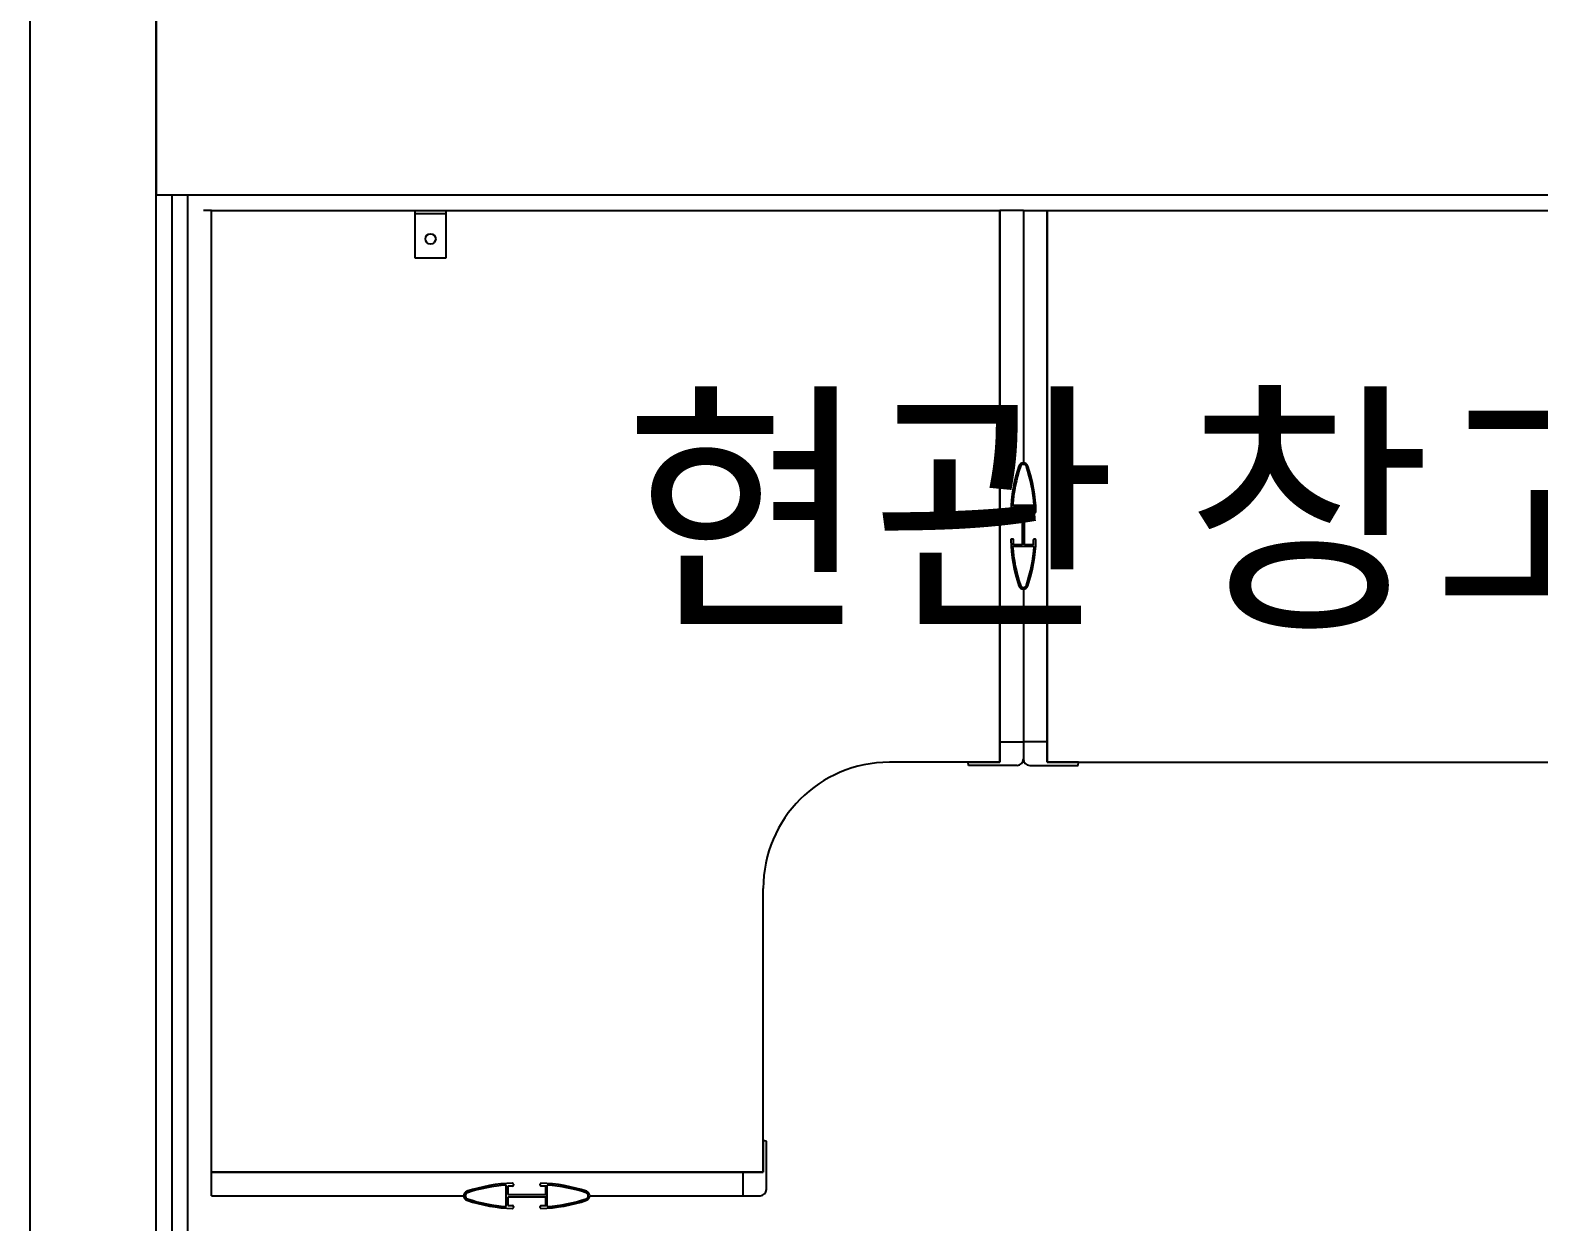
# Model space of a CAD drawing. Header units: millimetres. Extents: x -33000 to 294000, y 0 to 42408.
# Drawn here: x 136118 to 137075, y 17503 to 18259 of the extents above; entities that cross this region are included whole.
import ezdxf
from ezdxf.enums import TextEntityAlignment as Align

# ---------------------------------------------------------------- set-up
doc = ezdxf.new("R2010")
doc.units = ezdxf.units.MM
doc.header["$LTSCALE"] = 50
doc.layers.add('arch', color=8, linetype='Continuous')
doc.layers.add('실명', color=9, linetype='Continuous')
doc.styles.add('FORTELINE', font='malgun.ttf')

msp = doc.modelspace()

# ---------------------------------------------------------------- linework, layer by layer
at = {"layer": 'arch'}
for p, q in [((136118.3, 17424.6), (136118.3, 23294.6)), ((136198.3, 17344.57), (136198.3, 23179.6)), ((136198.3, 20634.6), (136198.3, 18154.6)), ((136198.3, 18154.6), (137978.3, 18154.6)), ((136208.3, 17334.57), (136208.3, 18154.6)), ((136218.3, 17324.57), (136218.3, 18154.6)), ((136233.3, 18144.6), (136228.3, 18144.6)), ((136233.3, 17534.6), (136233.3, 18144.6)), ((136233.3, 18144.6), (136733.3, 18144.6)), ((136362.27, 18144.6), (136362.27, 18114.6)), ((136382.27, 18114.6), (136382.27, 18144.6)), ((136733.3, 17799.6), (136733.3, 18144.6)), ((136733.3, 18144.6), (136733.3, 17794.6)), ((136748.3, 18144.6), (136733.3, 18144.6)), ((136748.3, 18144.6), (136763.3, 18144.6)), ((136748.3, 18144.6), (136748.3, 17984.6)), ((136763.3, 18144.6), (137353.3, 18144.6)), ((136763.3, 17799.6), (136763.3, 18144.6)), ((136763.3, 18144.6), (136763.3, 17794.6)), ((136382.27, 18142.6), (136362.27, 18142.6)), ((136362.27, 18114.6), (136382.27, 18114.6)), ((136740.8, 17953.1), (136741.6, 17953.1)), ((136755.1, 17957.6), (136741.5, 17957.6)), ((136742.1, 17953.6), (136742.1, 17956.6)), ((136742.1, 17956.6), (136747.55, 17956.6)), ((136747.55, 17956.6), (136747.55, 17932.6)), ((136749.05, 17932.6), (136749.05, 17956.6)), ((136749.05, 17956.6), (136754.5, 17956.6)), ((136754.5, 17956.6), (136754.5, 17953.6)), ((136755, 17953.1), (136755.8, 17953.1)), ((136741.6, 17936.1), (136740.8, 17936.1)), ((136742.1, 17932.6), (136742.1, 17935.6)), ((136754.5, 17935.6), (136754.5, 17932.6)), ((136755.8, 17936.1), (136755, 17936.1)), ((136755.1, 17931.6), (136741.5, 17931.6)), ((136747.55, 17932.6), (136742.1, 17932.6)), ((136754.5, 17932.6), (136749.05, 17932.6)), ((136748.3, 17904.6), (136748.3, 17796.6)), ((136733.3, 17794.6), (136733.3, 17807.6)), ((136733.3, 17807.6), (136748.3, 17807.6)), ((136763.3, 17807.6), (136748.3, 17807.6)), ((136748.3, 17807.6), (136748.3, 17796.6)), ((136763.3, 17794.6), (136763.3, 17807.6)), ((136733.3, 17794.6), (136663.3, 17794.6)), ((136713.56, 17792.6), (136713.3, 17794.6)), ((136713.3, 17794.6), (136733.3, 17794.6)), ((136744.3, 17792.6), (136713.56, 17792.6)), ((136752.3, 17792.6), (136783.04, 17792.6)), ((136763.3, 17794.6), (137353.3, 17794.6)), ((136783.3, 17794.6), (136763.3, 17794.6)), ((136783.04, 17792.6), (136783.3, 17794.6)), ((136583.3, 17534.6), (136583.3, 17714.6)), ((136585.3, 17554.35), (136583.3, 17554.6)), ((136583.3, 17554.6), (136583.3, 17534.6)), ((136585.3, 17523.6), (136585.3, 17554.35)), ((136578.3, 17534.6), (136233.3, 17534.6)), ((136233.3, 17534.6), (136583.3, 17534.6)), ((136233.3, 17519.6), (136233.3, 17534.6)), ((136583.3, 17534.6), (136570.3, 17534.6)), ((136570.3, 17534.6), (136570.3, 17519.6)), ((136420.3, 17512.8), (136420.3, 17526.41)), ((136424.3, 17525.8), (136421.3, 17525.8)), ((136421.3, 17525.8), (136421.3, 17520.35)), ((136424.8, 17527.1), (136424.8, 17526.3)), ((136441.8, 17526.3), (136441.8, 17527.1)), ((136445.3, 17525.8), (136442.3, 17525.8)), ((136445.3, 17520.35), (136445.3, 17525.8)), ((136446.3, 17512.8), (136446.3, 17526.41)), ((136233.3, 17519.6), (136393.3, 17519.6)), ((136421.3, 17520.35), (136445.3, 17520.35)), ((136445.3, 17518.85), (136421.3, 17518.85)), ((136421.3, 17518.85), (136421.3, 17513.4)), ((136421.3, 17513.4), (136424.3, 17513.4)), ((136424.8, 17512.9), (136424.8, 17512.1)), ((136441.8, 17512.1), (136441.8, 17512.9)), ((136442.3, 17513.4), (136445.3, 17513.4)), ((136445.3, 17513.4), (136445.3, 17518.85)), ((136473.3, 17519.6), (136581.3, 17519.6)), ((136570.3, 17519.6), (136581.3, 17519.6))]:
    msp.add_line(p, q, dxfattribs=at)
msp.add_circle((136372.27, 18126.6), 3.25, dxfattribs=at)
for centre, radius, start, end in [((136840.26, 17950.74), 100, 161.4468, 178.3506), ((136840.26, 17950.74), 99, 161.4468, 176.02433), ((136748.3, 17981.6), 3, 18.5532, 161.4468), ((136748.3, 17981.6), 2, 18.5532, 161.4468), ((136656.34, 17950.74), 99, 3.97567, 18.5532), ((136656.34, 17950.74), 100, 1.6494, 18.5532), ((136740.8, 17953.6), 0.5, 178.3506, 270), ((136741.6, 17953.6), 0.5, 270, 360), ((136755, 17953.6), 0.5, 180, 270), ((136755.8, 17953.6), 0.5, 270, 1.6494), ((136740.8, 17935.6), 0.5, 90, 181.6494), ((136840.26, 17938.47), 100, 181.6494, 198.5532), ((136741.6, 17935.6), 0.5, 360, 90), ((136656.34, 17938.47), 100, 341.4468, 358.3506), ((136755, 17935.6), 0.5, 90, 180), ((136755.8, 17935.6), 0.5, 358.3506, 90), ((136840.26, 17938.47), 99, 183.97567, 198.5532), ((136656.34, 17938.47), 99, 341.4468, 356.02433), ((136748.3, 17907.6), 3, 198.5532, 341.4468), ((136748.3, 17907.6), 2, 198.5532, 341.4468), ((136663.3, 17714.6), 80, 90, 180), ((136744.3, 17796.6), 4, 270, 0), ((136752.3, 17796.6), 4, 180, 270), ((136396.3, 17519.6), 3, 108.5532, 251.4468), ((136427.16, 17427.65), 100, 91.6494, 108.5532), ((136427.16, 17427.65), 99, 93.97567, 108.5532), ((136424.3, 17527.1), 0.5, 360, 91.6494), ((136424.3, 17526.3), 0.5, 270, 0), ((136442.3, 17527.1), 0.5, 88.3506, 180), ((136442.3, 17526.3), 0.5, 180, 270), ((136439.44, 17427.65), 100, 71.4468, 88.3506), ((136439.44, 17427.65), 99, 71.4468, 86.02433), ((136470.3, 17519.6), 3, 288.5532, 71.4468), ((136581.3, 17523.6), 4, 270, 0), ((136396.3, 17519.6), 2, 108.5532, 251.4468), ((136427.16, 17611.56), 100, 251.4468, 268.3506), ((136427.16, 17611.56), 99, 251.4468, 266.02433), ((136424.3, 17512.9), 0.5, 360, 90), ((136442.3, 17512.9), 0.5, 90, 180), ((136439.44, 17611.56), 100, 271.6494, 288.5532), ((136439.44, 17611.56), 99, 273.97567, 288.5532), ((136470.3, 17519.6), 2, 288.5532, 71.4468), ((136424.3, 17512.1), 0.5, 268.3506, 0), ((136442.3, 17512.1), 0.5, 180, 271.6494)]:
    msp.add_arc(centre, radius, start, end, dxfattribs=at)

# ---------------------------------------------------------------- texts
at = {"layer": '실명', "linetype": 'ByBlock', "style": 'FORTELINE'}
msp.add_text('현관 창고', height=125, dxfattribs=at).set_placement((136829.41, 17954.68), align=Align.MIDDLE_CENTER)

doc.saveas('drawing.dxf')
